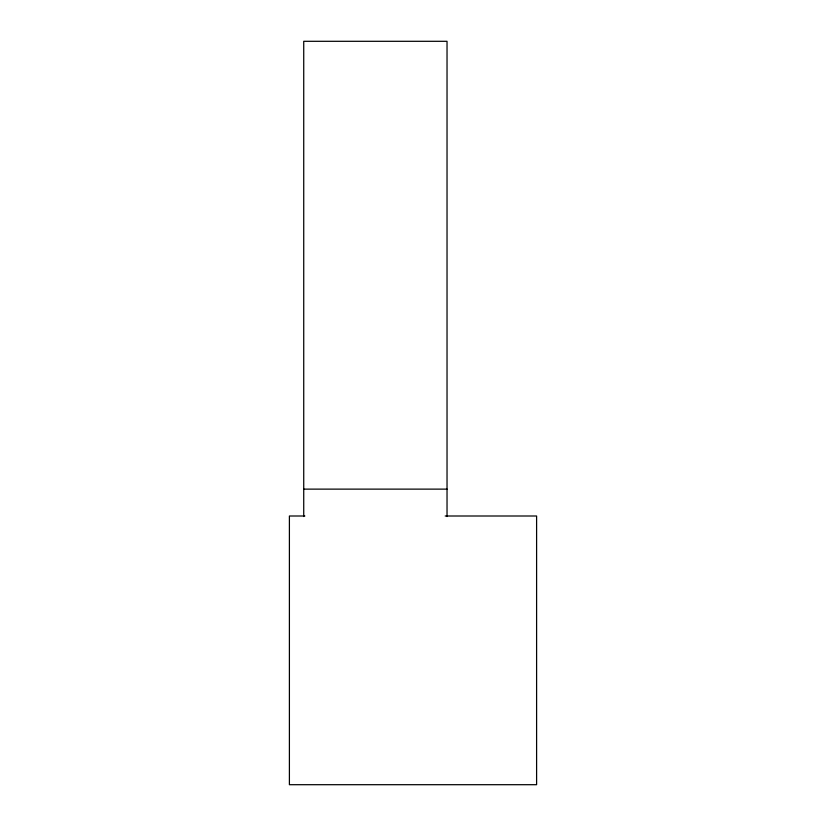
<?xml version="1.0" encoding="UTF-8"?>
<svg xmlns="http://www.w3.org/2000/svg" width="826" height="826" viewBox="0 0 826 826"><rect width="100%" height="100%" fill="white"/><g stroke="black" fill="none" stroke-linecap="round" stroke-linejoin="round"><path stroke-width="1.24" d="M303.731 489.126L447.031 489.126M304.846 516.002L289.399 516.002L289.399 784.7L536.601 784.7L536.601 516.002L445.183 516.002M447.031 516.529L447.031 41.3L303.731 41.3L303.731 516.529"/></g></svg>
